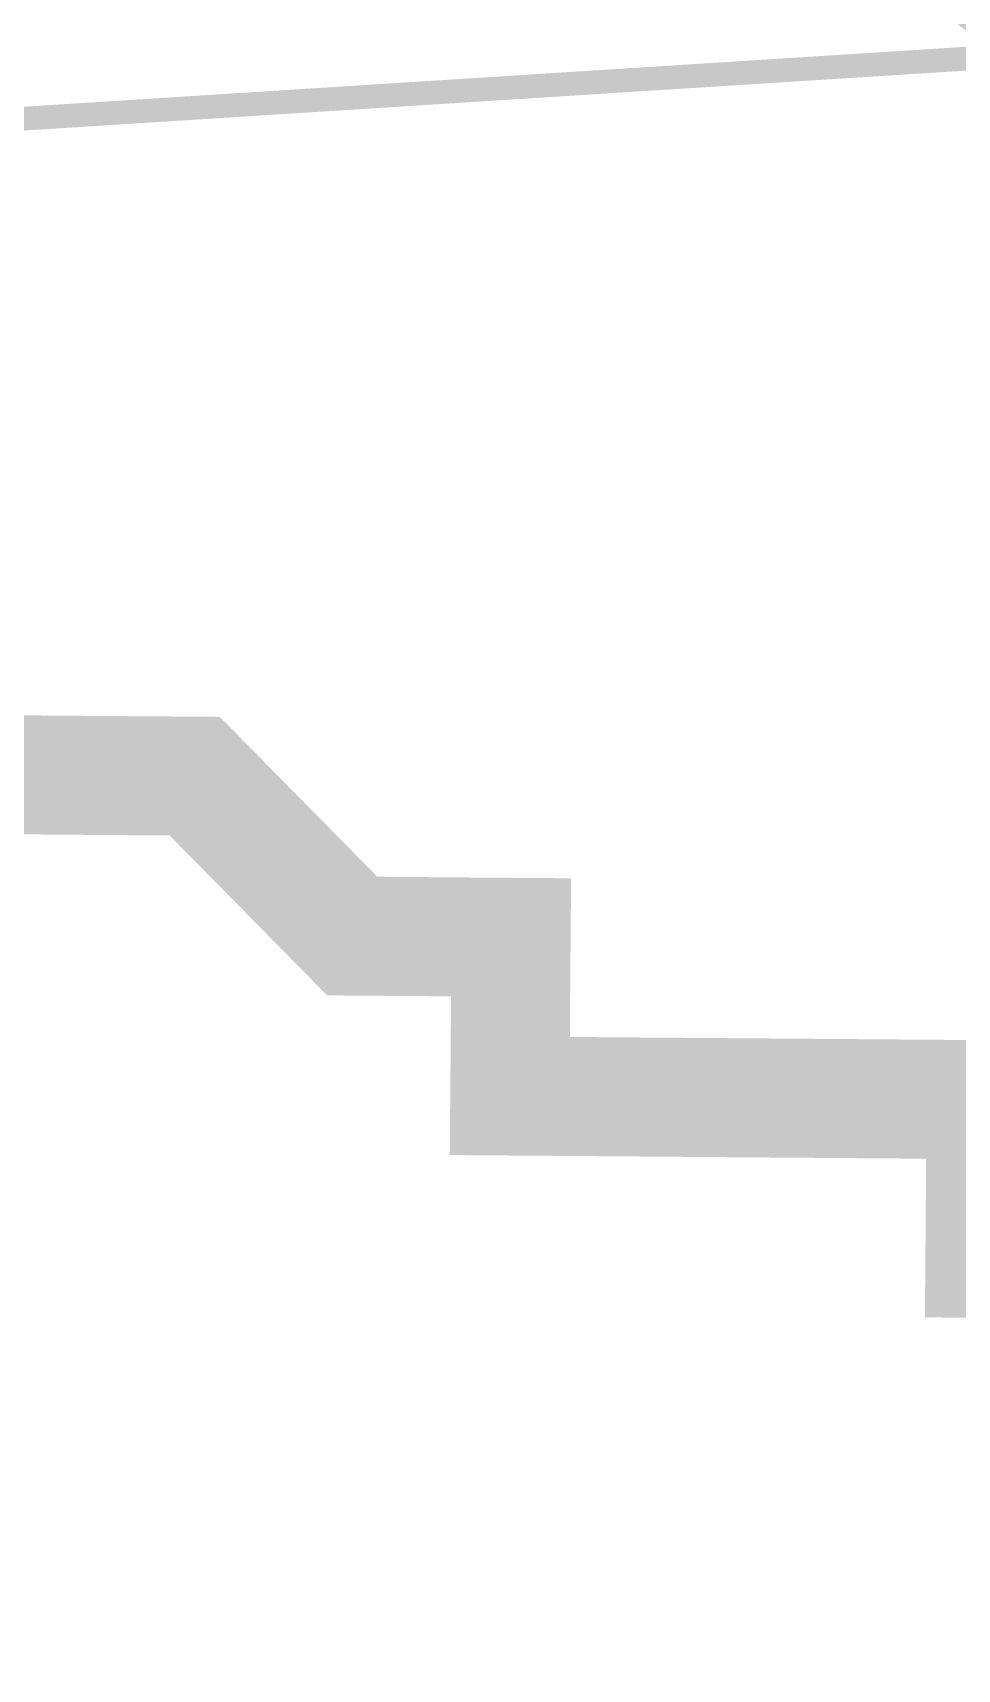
# Model space of a CAD drawing. Header units: metres. Extents: x 326467 to 340077, y 1811030 to 1824953.
# Drawn here: x 326612.74 to 326636.28, y 1811499.11 to 1811540.81 of the extents above; entities that cross this region are included whole.
import ezdxf

# ---------------------------------------------------------------- set-up
doc = ezdxf.new("R2010")
doc.units = ezdxf.units.M
doc.header["$MEASUREMENT"] = 0
for name, color, linetype in [('CRZ LINE FOR RIVER OR CREEK', 84, 'Continuous'), ('HAZARDS LINE', 1, 'Continuous'), ('NDZ-200M FROM CRZ', 30, 'Continuous'), ('SURVEY PLOT BOUNDARY', 35, 'Continuous')]:
    doc.layers.add(name, color=color, linetype=linetype)

# ---------------------------------------------------------------- blocks, each defined once
blk = doc.blocks.new('16')
at = {"layer": 'CRZ LINE FOR RIVER OR CREEK', "ltscale": 0.1, "const_width": 3.032, "flags": 128}
blk.add_lwpolyline([(326479.14, 1811486.541), (326487.105, 1811506.07), (326503.57, 1811546.862), (326496.184, 1811599.622), (326521.933, 1811609.538), (326574.851, 1811590.688), (326640.78, 1811539.464), (326687.56, 1811515.257), (326723.926, 1811512.955), (326786.708, 1811540.643), (326821.366, 1811566.788), (326870.396, 1811610.15), (326880.683, 1811657.305), (326894.786, 1811706.204), (326909.791, 1811762.206), (326933.719, 1811818.86), (326954.786, 1811857.888), (326990.562, 1811904.588), (326991.387, 1812011.495), (326974.773, 1812062.932), (326987.306, 1812115.398), (327014.034, 1812173.82), (327022.923, 1812273.008)], dxfattribs=at)
at = {"layer": 'HAZARDS LINE', "lineweight": 18, "const_width": 3.032}
blk.add_lwpolyline([(326604.737, 1811521.961), (326616.864, 1811521.868), (326620.875, 1811517.794), (326624.918, 1811517.762), (326624.886, 1811513.719), (326637.014, 1811513.626), (326636.983, 1811509.583), (326645.067, 1811509.52), (326645.036, 1811505.477), (326661.206, 1811505.352), (326665.217, 1811501.278)], dxfattribs=at)
at = {"layer": 'NDZ-200M FROM CRZ', "const_width": 3.032, "flags": 128}
blk.add_lwpolyline([(326480.482, 1811660.393), (326479.14, 1811486.541), (326487.105, 1811506.07), (326503.57, 1811546.862), (326496.184, 1811599.622), (326521.933, 1811609.538), (326574.851, 1811590.688), (326640.78, 1811539.464), (326687.56, 1811515.257), (326723.926, 1811512.955), (326786.708, 1811540.643)], dxfattribs=at)
at = {"layer": 'SURVEY PLOT BOUNDARY', "lineweight": 18, "const_width": 0.606}
blk.add_lwpolyline([(326820.826, 1811758.85), (326820.389, 1811702.247), (326835.904, 1811617.217), (326799.397, 1811601.326), (326738.605, 1811581.578), (326665.685, 1811561.924), (326661.487, 1811541.74), (326604.861, 1811538.134), (326572.647, 1811554.556), (326572.709, 1811562.642), (326564.655, 1811566.747), (326519.565, 1811486.229), (326515.491, 1811482.217), (326507.281, 1811466.107), (326479.094, 1811480.476), (326507.281, 1811466.107), (326515.491, 1811482.217), (326547.675, 1811461.752)], dxfattribs=at)
blk.add_lwpolyline([(326572.647, 1811554.556), (326604.861, 1811538.134), (326661.487, 1811541.74), (326689.347, 1811484.919), (326697.432, 1811484.856), (326709.466, 1811472.634), (326693.202, 1811460.629), (326616.115, 1811424.834), (326551.561, 1811441.506), (326547.675, 1811461.752), (326515.491, 1811482.217), (326519.565, 1811486.229), (326564.655, 1811566.747), (326572.709, 1811562.642)], close=True, dxfattribs=at)

msp = doc.modelspace()

# ---------------------------------------------------------------- block references
msp.add_blockref('16', (0, 0))

doc.saveas('drawing.dxf')
